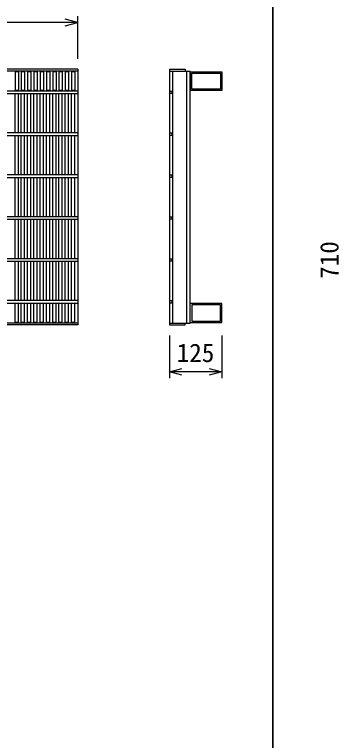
# Model space of a CAD drawing. Units: millimetres, scale not verified. Extents: x -33600 to 33600, y -11880 to 11880.
# Drawn here: x -18967 to -18192, y -8160 to -6428 of the extents above; entities that cross this region are included whole.
import ezdxf
from ezdxf.enums import TextEntityAlignment as Align

# ---------------------------------------------------------------- set-up
doc = ezdxf.new("R2010")
doc.units = ezdxf.units.MM
doc.header["$LTSCALE"] = 40
for name, color, linetype, lineweight in [('0-0_DIM', 7, 'Continuous', 25), ('0-2_HATCH', 6, 'Continuous', 25), ('0-6_TXT', 7, 'Continuous', 25)]:
    doc.layers.add(name, color=color, linetype=linetype, lineweight=lineweight)
doc.styles.add('ＭＳ ゴシック', font='')
doc.styles.get('ＭＳ ゴシック').set_extended_font_data('MS Gothic')

msp = doc.modelspace()

# ---------------------------------------------------------------- linework, layer by layer
at = {"layer": '0-0_DIM'}
for p, q in [((-18815.84, -6533.78), (-18815.84, -6432.19)), ((-18815.84, -6447.19), (-19810.84, -6447.19)), ((-18597.5, -7194.22), (-18597.5, -7295.81)), ((-18472.5, -7194.22), (-18472.5, -7295.81)), ((-18472.5, -7280.81), (-18597.5, -7280.81))]:
    msp.add_line(p, q, dxfattribs=at)
for points in [[(-18845.84, -6455.23), (-18815.84, -6447.19), (-18845.84, -6439.15)], [(-18567.5, -7288.85), (-18597.5, -7280.81), (-18567.5, -7272.77)], [(-18502.5, -7272.77), (-18472.5, -7280.81), (-18502.5, -7288.85)]]:
    msp.add_lwpolyline(points, dxfattribs=at)
at = {"layer": '0-2_HATCH'}
for p, q in [((-18815.84, -6559), (-19810.84, -6559)), ((-18815.84, -6563.5), (-19810.84, -6563.5)), ((-18965.54, -6563.5), (-18965.54, -6611)), ((-18957.57, -6563.5), (-18957.57, -6611)), ((-18950.57, -6563.5), (-18950.57, -6611)), ((-18942.6, -6563.5), (-18942.6, -6611)), ((-18935.6, -6563.5), (-18935.6, -6611)), ((-18927.63, -6563.5), (-18927.63, -6611)), ((-18920.63, -6563.5), (-18920.63, -6611)), ((-18912.66, -6563.5), (-18912.66, -6611)), ((-18905.66, -6563.5), (-18905.66, -6611)), ((-18897.69, -6563.5), (-18897.69, -6611)), ((-18890.69, -6563.5), (-18890.69, -6611)), ((-18882.72, -6563.5), (-18882.72, -6611)), ((-18875.72, -6563.5), (-18875.72, -6611)), ((-18867.75, -6563.5), (-18867.75, -6611)), ((-18860.75, -6563.5), (-18860.75, -6611)), ((-18852.78, -6563.5), (-18852.78, -6611)), ((-18845.78, -6563.5), (-18845.78, -6611)), ((-18837.81, -6563.5), (-18837.81, -6611)), ((-18830.81, -6563.5), (-18830.81, -6611)), ((-18822.84, -6563.5), (-18822.84, -6611)), ((-18815.84, -6559), (-18815.84, -7169)), ((-18597.5, -6559), (-18597.5, -7169)), ((-18597.5, -6563.5), (-18547.5, -6563.5)), ((-18589.5, -7164.5), (-18589.5, -6563.5)), ((-18555.5, -7164.5), (-18555.5, -6563.5)), ((-18547.5, -7164.5), (-18547.5, -6563.5)), ((-18957.57, -6565), (-18965.54, -6565)), ((-18942.6, -6565), (-18950.57, -6565)), ((-18927.63, -6565), (-18935.6, -6565)), ((-18912.66, -6565), (-18920.63, -6565)), ((-18897.69, -6565), (-18905.66, -6565)), ((-18882.72, -6565), (-18890.69, -6565)), ((-18867.75, -6565), (-18875.72, -6565)), ((-18852.78, -6565), (-18860.75, -6565)), ((-18837.81, -6565), (-18845.78, -6565)), ((-18822.84, -6565), (-18830.81, -6565)), ((-18547.5, -6565), (-18547.5, -6610)), ((-18815.84, -6611), (-19810.84, -6611)), ((-18957.57, -6610), (-18965.54, -6610)), ((-18942.6, -6610), (-18950.57, -6610)), ((-18927.63, -6610), (-18935.6, -6610)), ((-18912.66, -6610), (-18920.63, -6610)), ((-18897.69, -6610), (-18905.66, -6610)), ((-18882.72, -6610), (-18890.69, -6610)), ((-18867.75, -6610), (-18875.72, -6610)), ((-18852.78, -6610), (-18860.75, -6610)), ((-18837.81, -6610), (-18845.78, -6610)), ((-18822.84, -6610), (-18830.81, -6610)), ((-19810.84, -6617), (-18815.84, -6617)), ((-18965.54, -6711), (-18965.54, -6617)), ((-18957.57, -6711), (-18957.57, -6617)), ((-18950.57, -6711), (-18950.57, -6617)), ((-18942.6, -6711), (-18942.6, -6617)), ((-18935.6, -6711), (-18935.6, -6617)), ((-18927.63, -6711), (-18927.63, -6617)), ((-18920.63, -6711), (-18920.63, -6617)), ((-18912.66, -6711), (-18912.66, -6617)), ((-18905.66, -6711), (-18905.66, -6617)), ((-18897.69, -6711), (-18897.69, -6617)), ((-18890.69, -6711), (-18890.69, -6617)), ((-18882.72, -6711), (-18882.72, -6617)), ((-18875.72, -6711), (-18875.72, -6617)), ((-18867.75, -6711), (-18867.75, -6617)), ((-18860.75, -6711), (-18860.75, -6617)), ((-18852.78, -6711), (-18852.78, -6617)), ((-18845.78, -6711), (-18845.78, -6617)), ((-18837.81, -6711), (-18837.81, -6617)), ((-18830.81, -6711), (-18830.81, -6617)), ((-18822.84, -6711), (-18822.84, -6617)), ((-18815.84, -6711), (-19810.84, -6711)), ((-19810.84, -6717), (-18815.84, -6717)), ((-18965.54, -6811), (-18965.54, -6717)), ((-18957.57, -6811), (-18957.57, -6717)), ((-18950.57, -6811), (-18950.57, -6717)), ((-18942.6, -6811), (-18942.6, -6717)), ((-18935.6, -6811), (-18935.6, -6717)), ((-18927.63, -6811), (-18927.63, -6717)), ((-18920.63, -6811), (-18920.63, -6717)), ((-18912.66, -6811), (-18912.66, -6717)), ((-18905.66, -6811), (-18905.66, -6717)), ((-18897.69, -6811), (-18897.69, -6717)), ((-18890.69, -6811), (-18890.69, -6717)), ((-18882.72, -6811), (-18882.72, -6717)), ((-18875.72, -6811), (-18875.72, -6717)), ((-18867.75, -6811), (-18867.75, -6717)), ((-18860.75, -6811), (-18860.75, -6717)), ((-18852.78, -6811), (-18852.78, -6717)), ((-18845.78, -6811), (-18845.78, -6717)), ((-18837.81, -6811), (-18837.81, -6717)), ((-18830.81, -6811), (-18830.81, -6717)), ((-18822.84, -6811), (-18822.84, -6717)), ((-18815.84, -6811), (-19810.84, -6811)), ((-19810.84, -6817), (-18815.84, -6817)), ((-18965.54, -6911), (-18965.54, -6817)), ((-18957.57, -6911), (-18957.57, -6817)), ((-18950.57, -6911), (-18950.57, -6817)), ((-18942.6, -6911), (-18942.6, -6817)), ((-18935.6, -6911), (-18935.6, -6817)), ((-18927.63, -6911), (-18927.63, -6817)), ((-18920.63, -6911), (-18920.63, -6817)), ((-18912.66, -6911), (-18912.66, -6817)), ((-18905.66, -6911), (-18905.66, -6817)), ((-18897.69, -6911), (-18897.69, -6817)), ((-18890.69, -6911), (-18890.69, -6817)), ((-18882.72, -6911), (-18882.72, -6817)), ((-18875.72, -6911), (-18875.72, -6817)), ((-18867.75, -6911), (-18867.75, -6817)), ((-18860.75, -6911), (-18860.75, -6817)), ((-18852.78, -6911), (-18852.78, -6817)), ((-18845.78, -6911), (-18845.78, -6817)), ((-18837.81, -6911), (-18837.81, -6817)), ((-18830.81, -6911), (-18830.81, -6817)), ((-18822.84, -6911), (-18822.84, -6817)), ((-18815.84, -6911), (-19810.84, -6911)), ((-19810.84, -6917), (-18815.84, -6917)), ((-18965.54, -7011), (-18965.54, -6917)), ((-18957.57, -7011), (-18957.57, -6917)), ((-18950.57, -7011), (-18950.57, -6917)), ((-18942.6, -7011), (-18942.6, -6917)), ((-18935.6, -7011), (-18935.6, -6917)), ((-18927.63, -7011), (-18927.63, -6917)), ((-18920.63, -7011), (-18920.63, -6917)), ((-18912.66, -7011), (-18912.66, -6917)), ((-18905.66, -7011), (-18905.66, -6917)), ((-18897.69, -7011), (-18897.69, -6917)), ((-18890.69, -7011), (-18890.69, -6917)), ((-18882.72, -7011), (-18882.72, -6917)), ((-18875.72, -7011), (-18875.72, -6917)), ((-18867.75, -7011), (-18867.75, -6917)), ((-18860.75, -7011), (-18860.75, -6917)), ((-18852.78, -7011), (-18852.78, -6917)), ((-18845.78, -7011), (-18845.78, -6917)), ((-18837.81, -7011), (-18837.81, -6917)), ((-18830.81, -7011), (-18830.81, -6917)), ((-18822.84, -7011), (-18822.84, -6917)), ((-18815.84, -7011), (-19810.84, -7011)), ((-19810.84, -7017), (-18815.84, -7017)), ((-18965.54, -7111), (-18965.54, -7017)), ((-18957.57, -7111), (-18957.57, -7017)), ((-18950.57, -7111), (-18950.57, -7017)), ((-18942.6, -7111), (-18942.6, -7017)), ((-18935.6, -7111), (-18935.6, -7017)), ((-18927.63, -7111), (-18927.63, -7017)), ((-18920.63, -7111), (-18920.63, -7017)), ((-18912.66, -7111), (-18912.66, -7017)), ((-18905.66, -7111), (-18905.66, -7017)), ((-18897.69, -7111), (-18897.69, -7017)), ((-18890.69, -7111), (-18890.69, -7017)), ((-18882.72, -7111), (-18882.72, -7017)), ((-18875.72, -7111), (-18875.72, -7017)), ((-18867.75, -7111), (-18867.75, -7017)), ((-18860.75, -7111), (-18860.75, -7017)), ((-18852.78, -7111), (-18852.78, -7017)), ((-18845.78, -7111), (-18845.78, -7017)), ((-18837.81, -7111), (-18837.81, -7017)), ((-18830.81, -7111), (-18830.81, -7017)), ((-18822.84, -7111), (-18822.84, -7017)), ((-18815.84, -7111), (-19810.84, -7111)), ((-19810.84, -7117), (-18815.84, -7117)), ((-18965.54, -7164.5), (-18965.54, -7117)), ((-18957.57, -7118), (-18965.54, -7118)), ((-18957.57, -7164.5), (-18957.57, -7117)), ((-18950.57, -7164.5), (-18950.57, -7117)), ((-18942.6, -7118), (-18950.57, -7118)), ((-18942.6, -7164.5), (-18942.6, -7117)), ((-18935.6, -7164.5), (-18935.6, -7117)), ((-18927.63, -7118), (-18935.6, -7118)), ((-18927.63, -7164.5), (-18927.63, -7117)), ((-18920.63, -7164.5), (-18920.63, -7117)), ((-18912.66, -7118), (-18920.63, -7118)), ((-18912.66, -7164.5), (-18912.66, -7117)), ((-18905.66, -7164.5), (-18905.66, -7117)), ((-18897.69, -7118), (-18905.66, -7118)), ((-18897.69, -7164.5), (-18897.69, -7117)), ((-18890.69, -7164.5), (-18890.69, -7117)), ((-18882.72, -7118), (-18890.69, -7118)), ((-18882.72, -7164.5), (-18882.72, -7117)), ((-18875.72, -7164.5), (-18875.72, -7117)), ((-18867.75, -7118), (-18875.72, -7118)), ((-18867.75, -7164.5), (-18867.75, -7117)), ((-18860.75, -7164.5), (-18860.75, -7117)), ((-18852.78, -7118), (-18860.75, -7118)), ((-18852.78, -7164.5), (-18852.78, -7117)), ((-18845.78, -7164.5), (-18845.78, -7117)), ((-18837.81, -7118), (-18845.78, -7118)), ((-18837.81, -7164.5), (-18837.81, -7117)), ((-18830.81, -7164.5), (-18830.81, -7117)), ((-18822.84, -7118), (-18830.81, -7118)), ((-18822.84, -7164.5), (-18822.84, -7117)), ((-18547.5, -7163), (-18547.5, -7118)), ((-18815.84, -7164.5), (-19810.84, -7164.5)), ((-18815.84, -7169), (-19810.84, -7169)), ((-18957.57, -7163), (-18965.54, -7163)), ((-18942.6, -7163), (-18950.57, -7163)), ((-18927.63, -7163), (-18935.6, -7163)), ((-18912.66, -7163), (-18920.63, -7163)), ((-18897.69, -7163), (-18905.66, -7163)), ((-18882.72, -7163), (-18890.69, -7163)), ((-18867.75, -7163), (-18875.72, -7163)), ((-18852.78, -7163), (-18860.75, -7163)), ((-18837.81, -7163), (-18845.78, -7163)), ((-18822.84, -7163), (-18830.81, -7163)), ((-18597.5, -7164.5), (-18547.5, -7164.5))]:
    msp.add_line(p, q, dxfattribs=at)
for points in [[(-18597.5, -6559), (-18559.5, -6559), (-18559.5, -6563.5)], [(-18547.5, -6565), (-18472.5, -6565), (-18472.5, -6610), (-18547.5, -6610)], [(-18597.5, -6611), (-18591.5, -6611), (-18591.5, -6617), (-18597.5, -6617)], [(-18597.5, -6711), (-18591.5, -6711), (-18591.5, -6717), (-18597.5, -6717)], [(-18597.5, -6811), (-18591.5, -6811), (-18591.5, -6817), (-18597.5, -6817)], [(-18597.5, -6911), (-18591.5, -6911), (-18591.5, -6917), (-18597.5, -6917)], [(-18597.5, -7011), (-18591.5, -7011), (-18591.5, -7017), (-18597.5, -7017)], [(-18597.5, -7111), (-18591.5, -7111), (-18591.5, -7117), (-18597.5, -7117)], [(-18547.5, -7163), (-18472.5, -7163), (-18472.5, -7118), (-18547.5, -7118)], [(-18597.5, -7169), (-18559.5, -7169), (-18559.5, -7164.5)]]:
    msp.add_lwpolyline(points, dxfattribs=at)
for points in [[(-18544.3, -6568.2), (-18475.7, -6568.2), (-18475.7, -6606.8), (-18544.3, -6606.8)], [(-18544.3, -7159.8), (-18475.7, -7159.8), (-18475.7, -7121.2), (-18544.3, -7121.2)]]:
    msp.add_lwpolyline(points, close=True, dxfattribs=at)
at = {"layer": '0-6_TXT'}
for points in [[(-20151.01, -8234.13), (-18351.01, -8234.13), (-18351.01, -4634.13), (-20151.01, -4634.13)], [(-18351.01, -8234.13), (-16551.01, -8234.13), (-16551.01, -4634.13), (-18351.01, -4634.13)]]:
    msp.add_lwpolyline(points, close=True, dxfattribs=at)

# ---------------------------------------------------------------- texts
at = {"layer": '0-0_DIM', "style": 'ＭＳ ゴシック'}
msp.add_text('710', height=43.99, rotation=90, dxfattribs=at).set_placement((-18180.84, -7059), align=Align.BOTTOM_LEFT)
msp.add_text('125', height=43.99, dxfattribs=at).set_placement((-18580, -7270.81), align=Align.BOTTOM_LEFT)

doc.saveas('drawing.dxf')
